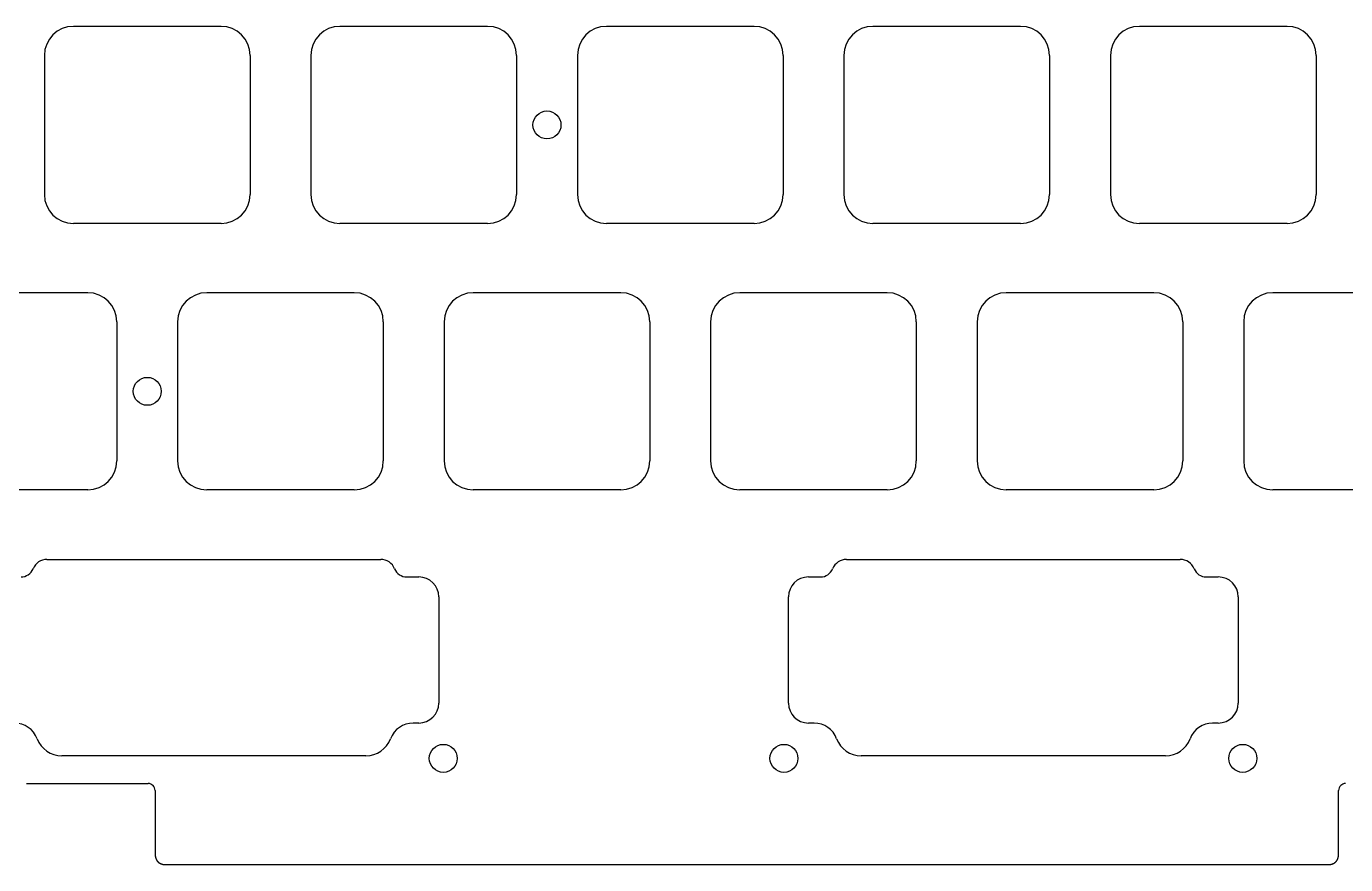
# Model space of a CAD drawing. Header units: millimetres. Extents: x -9 to 276, y -91 to 15.
# Drawn here: x 81.8 to 176.1, y -91 to -31 of the extents above; entities that cross this region are included whole.
import ezdxf

# ---------------------------------------------------------------- set-up
doc = ezdxf.new("R2010")
doc.units = ezdxf.units.MM
doc.layers.add('Edge.Cuts', color=53, linetype='CONTINUOUS', true_color=0xc8a339)

msp = doc.modelspace()

# ---------------------------------------------------------------- linework, layer by layer
at = {"layer": 'Edge.Cuts', "linetype": 'CONTINUOUS'}
for p, q in [((95.7625, -31.05), (85.2125, -31.05)), ((114.8125, -31.05), (104.2625, -31.05)), ((133.8625, -31.05), (123.3125, -31.05)), ((152.9125, -31.05), (142.3625, -31.05)), ((171.9625, -31.05), (161.4125, -31.05)), ((83.1375, -33.125), (83.1375, -43.075)), ((97.8375, -33.125), (97.8375, -43.075)), ((102.1875, -33.125), (102.1875, -43.075)), ((116.8875, -33.125), (116.8875, -43.075)), ((121.2375, -33.125), (121.2375, -43.075)), ((135.9375, -33.125), (135.9375, -43.075)), ((140.2875, -33.125), (140.2875, -43.075)), ((154.9875, -33.125), (154.9875, -43.075)), ((159.3375, -33.125), (159.3375, -43.075)), ((174.0375, -33.125), (174.0375, -43.075)), ((95.7625, -45.15), (85.2125, -45.15)), ((114.8125, -45.15), (104.2625, -45.15)), ((133.8625, -45.15), (123.3125, -45.15)), ((152.9125, -45.15), (142.3625, -45.15)), ((171.9625, -45.15), (161.4125, -45.15)), ((86.2375, -50.1), (75.6875, -50.1)), ((105.2875, -50.1), (94.7375, -50.1)), ((124.3375, -50.1), (113.7875, -50.1)), ((143.3875, -50.1), (132.8375, -50.1)), ((162.4375, -50.1), (151.8875, -50.1)), ((181.4875, -50.1), (170.9375, -50.1)), ((88.3125, -52.175), (88.3125, -62.125)), ((92.6625, -52.175), (92.6625, -62.125)), ((107.3625, -52.175), (107.3625, -62.125)), ((111.7125, -52.175), (111.7125, -62.125)), ((126.4125, -52.175), (126.4125, -62.125)), ((130.7625, -52.175), (130.7625, -62.125)), ((145.4625, -52.175), (145.4625, -62.125)), ((149.8125, -52.175), (149.8125, -62.125)), ((164.5125, -52.175), (164.5125, -62.125)), ((168.8625, -52.175), (168.8625, -62.125)), ((86.2375, -64.2), (75.6875, -64.2)), ((105.2875, -64.2), (94.7375, -64.2)), ((124.3375, -64.2), (113.7875, -64.2)), ((143.3875, -64.2), (132.8375, -64.2)), ((162.4375, -64.2), (151.8875, -64.2)), ((181.4875, -64.2), (170.9375, -64.2)), ((81.849147, -85.199997), (90.550147, -85.199997)), ((91.050147, -85.699997), (91.050147, -90.199997)), ((175.649852, -90.199997), (175.649852, -85.699997)), ((91.050147, -90.199997), (91.050157, -90.205644)), ((91.050157, -90.205644), (91.050187, -90.211271)), ((91.050187, -90.211271), (91.050237, -90.216858)), ((91.050237, -90.216858), (91.050306, -90.222425)), ((91.050306, -90.222425), (91.050396, -90.227953)), ((91.050396, -90.227953), (91.050504, -90.233461)), ((91.050504, -90.233461), (91.050633, -90.23893)), ((91.050633, -90.23893), (91.05078, -90.24438)), ((91.05078, -90.24438), (91.050947, -90.249791)), ((91.050947, -90.249791), (91.051133, -90.255183)), ((91.051133, -90.255183), (91.051338, -90.260537)), ((91.051338, -90.260537), (91.051562, -90.265871)), ((91.051562, -90.265871), (91.051804, -90.271168)), ((91.051804, -90.271168), (91.052066, -90.276445)), ((91.052066, -90.276445), (91.052346, -90.281686)), ((91.052346, -90.281686), (91.052645, -90.286907)), ((91.052645, -90.286907), (91.052962, -90.292092)), ((91.052962, -90.292092), (91.053298, -90.297257)), ((91.053298, -90.297257), (91.053651, -90.302386)), ((91.053651, -90.302386), (91.054023, -90.307497)), ((91.054023, -90.307497), (91.054413, -90.312571)), ((91.054413, -90.312571), (91.054821, -90.317627)), ((91.054821, -90.317627), (91.055247, -90.322647)), ((91.055247, -90.322647), (91.055691, -90.327648)), ((91.055691, -90.327648), (91.056152, -90.332615)), ((91.056152, -90.332615), (91.056632, -90.337563)), ((91.056632, -90.337563), (91.057128, -90.342476)), ((91.057128, -90.342476), (91.057642, -90.347371)), ((91.057642, -90.347371), (91.058173, -90.352231)), ((91.058173, -90.352231), (91.058722, -90.357074)), ((91.058722, -90.357074), (91.059288, -90.361882)), ((91.059288, -90.361882), (91.059871, -90.366672)), ((91.059871, -90.366672), (91.06047, -90.371429)), ((91.06047, -90.371429), (91.061088, -90.376168)), ((91.061088, -90.376168), (91.061721, -90.380874)), ((91.061721, -90.380874), (91.062372, -90.385562)), ((91.062372, -90.385562), (91.063039, -90.390217)), ((91.063039, -90.390217), (91.063723, -90.394854)), ((91.063723, -90.394854), (91.064423, -90.399459)), ((91.064423, -90.399459), (91.065141, -90.404047)), ((91.065141, -90.404047), (91.065873, -90.408602)), ((91.065873, -90.408602), (91.066624, -90.41314)), ((91.066624, -90.41314), (91.067389, -90.417646)), ((91.067389, -90.417646), (91.068171, -90.422135)), ((91.068171, -90.422135), (91.068969, -90.426593)), ((91.068969, -90.426593), (91.069784, -90.431034)), ((91.069784, -90.431034), (91.070613, -90.435443)), ((91.070613, -90.435443), (91.07146, -90.439836)), ((91.07146, -90.439836), (91.072321, -90.444198)), ((91.072321, -90.444198), (91.073199, -90.448543)), ((91.073199, -90.448543), (91.074091, -90.452858)), ((91.074091, -90.452858), (91.075001, -90.457156)), ((91.075001, -90.457156), (91.075924, -90.461425)), ((91.075924, -90.461425), (91.076864, -90.465676)), ((91.076864, -90.465676), (91.077819, -90.469898)), ((91.077819, -90.469898), (91.07879, -90.474104)), ((91.07879, -90.474104), (91.079775, -90.478281)), ((91.079775, -90.478281), (91.080777, -90.482441)), ((91.080777, -90.482441), (91.081792, -90.486572)), ((91.081792, -90.486572), (91.082824, -90.490687)), ((91.082824, -90.490687), (91.083869, -90.494773)), ((91.083869, -90.494773), (91.084931, -90.498844)), ((91.084931, -90.498844), (91.086007, -90.502886)), ((91.086007, -90.502886), (91.087098, -90.506912)), ((91.087098, -90.506912), (91.088203, -90.510911)), ((91.088203, -90.510911), (91.089325, -90.514893)), ((91.089325, -90.514893), (91.090459, -90.518848)), ((91.090459, -90.518848), (91.09161, -90.522788)), ((91.09161, -90.522788), (91.092773, -90.5267)), ((91.092773, -90.5267), (91.093953, -90.530596)), ((175.604724, -90.53488), (175.607094, -90.527139)), ((175.607094, -90.527139), (175.609405, -90.519313)), ((175.609405, -90.519313), (175.611658, -90.511402)), ((175.611658, -90.511402), (175.613853, -90.503405)), ((175.613853, -90.503405), (175.615988, -90.495321)), ((175.615988, -90.495321), (175.618064, -90.487148)), ((175.618064, -90.487148), (175.620079, -90.478887)), ((175.620079, -90.478887), (175.622034, -90.470536)), ((175.622034, -90.470536), (175.623928, -90.462094)), ((175.623928, -90.462094), (175.625761, -90.45356)), ((175.625761, -90.45356), (175.627531, -90.444934)), ((175.627531, -90.444934), (175.629239, -90.436214)), ((175.629239, -90.436214), (175.630884, -90.427399)), ((175.630884, -90.427399), (175.632465, -90.418489)), ((175.632465, -90.418489), (175.633982, -90.409482)), ((175.633982, -90.409482), (175.635434, -90.400377)), ((175.635434, -90.400377), (175.63682, -90.391174)), ((175.63682, -90.391174), (175.638141, -90.381872)), ((175.638141, -90.381872), (175.639395, -90.372469)), ((175.639395, -90.372469), (175.640581, -90.362964)), ((175.640581, -90.362964), (175.6417, -90.353356)), ((175.6417, -90.353356), (175.64275, -90.343645)), ((175.64275, -90.343645), (175.643731, -90.33383)), ((175.643731, -90.33383), (175.644642, -90.323908)), ((175.644642, -90.323908), (175.645482, -90.31388)), ((175.645482, -90.31388), (175.646251, -90.303744)), ((175.646251, -90.303744), (175.646948, -90.293499)), ((175.646948, -90.293499), (175.647571, -90.283144)), ((175.647571, -90.283144), (175.648122, -90.272678)), ((175.648122, -90.272678), (175.648598, -90.2621)), ((175.648598, -90.2621), (175.648998, -90.251408)), ((175.648998, -90.251408), (175.649323, -90.240603)), ((175.649323, -90.240603), (175.649571, -90.229682)), ((175.649571, -90.229682), (175.649742, -90.218644)), ((175.649742, -90.218644), (175.649834, -90.207489)), ((175.649834, -90.207489), (175.649852, -90.199997)), ((91.093953, -90.530596), (91.095146, -90.534466)), ((91.095146, -90.534466), (91.096354, -90.53832)), ((91.096354, -90.53832), (91.097576, -90.542148)), ((91.097576, -90.542148), (91.098813, -90.54596)), ((91.098813, -90.54596), (91.100064, -90.549746)), ((91.100064, -90.549746), (91.10133, -90.553517)), ((91.10133, -90.553517), (91.102608, -90.557262)), ((91.102608, -90.557262), (91.103903, -90.560992)), ((91.103903, -90.560992), (91.10521, -90.564696)), ((91.10521, -90.564696), (91.106532, -90.568385)), ((91.106532, -90.568385), (91.107867, -90.572049)), ((91.107867, -90.572049), (91.109218, -90.575698)), ((91.109218, -90.575698), (91.110581, -90.579322)), ((91.110581, -90.579322), (91.111959, -90.582931)), ((91.111959, -90.582931), (91.11335, -90.586516)), ((91.11335, -90.586516), (91.114757, -90.590085)), ((91.114757, -90.590085), (91.116175, -90.593631)), ((91.116175, -90.593631), (91.117609, -90.597162)), ((91.117609, -90.597162), (91.119055, -90.600669)), ((91.119055, -90.600669), (91.120516, -90.604161)), ((91.120516, -90.604161), (91.12199, -90.60763)), ((91.12199, -90.60763), (91.123479, -90.611084)), ((91.123479, -90.611084), (91.124979, -90.614515)), ((91.124979, -90.614515), (91.126496, -90.617931)), ((91.126496, -90.617931), (91.128024, -90.621324)), ((91.128024, -90.621324), (91.129567, -90.624703)), ((91.129567, -90.624703), (91.131122, -90.62806)), ((91.131122, -90.62806), (91.132692, -90.631401)), ((91.132692, -90.631401), (91.134274, -90.634721)), ((91.134274, -90.634721), (91.135871, -90.638026)), ((91.135871, -90.638026), (91.13748, -90.64131)), ((91.13748, -90.64131), (91.139104, -90.644578)), ((91.139104, -90.644578), (91.14074, -90.647826)), ((91.14074, -90.647826), (91.142391, -90.651059)), ((91.142391, -90.651059), (91.144054, -90.654271)), ((91.144054, -90.654271), (91.145732, -90.657468)), ((91.145732, -90.657468), (91.147421, -90.660645)), ((91.147421, -90.660645), (91.149125, -90.663807)), ((91.149125, -90.663807), (91.150842, -90.666949)), ((91.150842, -90.666949), (91.152573, -90.670076)), ((91.152573, -90.670076), (91.154315, -90.673183)), ((91.154315, -90.673183), (91.156073, -90.676276)), ((91.156073, -90.676276), (91.157842, -90.679349)), ((91.157842, -90.679349), (91.159626, -90.682408)), ((91.159626, -90.682408), (91.161422, -90.685447)), ((91.161422, -90.685447), (91.163233, -90.688472)), ((91.163233, -90.688472), (91.165056, -90.691477)), ((91.165056, -90.691477), (91.166893, -90.694469)), ((91.166893, -90.694469), (91.168742, -90.697441)), ((91.168742, -90.697441), (91.170606, -90.700399)), ((91.170606, -90.700399), (91.172482, -90.703339)), ((91.172482, -90.703339), (91.174372, -90.706264)), ((91.174372, -90.706264), (91.176274, -90.709171)), ((91.176274, -90.709171), (91.178191, -90.712063)), ((91.178191, -90.712063), (91.18012, -90.714938)), ((91.18012, -90.714938), (91.182064, -90.717798)), ((91.182064, -90.717798), (91.184019, -90.720641)), ((91.184019, -90.720641), (91.185989, -90.723469)), ((91.185989, -90.723469), (91.187972, -90.72628)), ((91.187972, -90.72628), (91.189968, -90.729076)), ((91.189968, -90.729076), (91.191977, -90.731856)), ((91.191977, -90.731856), (91.194001, -90.734621)), ((91.194001, -90.734621), (91.196037, -90.737369)), ((91.196037, -90.737369), (91.198087, -90.740103)), ((91.198087, -90.740103), (91.200149, -90.74282)), ((91.200149, -90.74282), (91.202226, -90.745523)), ((91.202226, -90.745523), (91.204316, -90.74821)), ((91.204316, -90.74821), (91.20642, -90.750882)), ((91.20642, -90.750882), (91.208536, -90.753538)), ((91.208536, -90.753538), (91.210667, -90.75618)), ((91.210667, -90.75618), (91.212811, -90.758806)), ((91.212811, -90.758806), (91.214969, -90.761418)), ((91.214969, -90.761418), (91.217139, -90.764014)), ((91.217139, -90.764014), (91.219324, -90.766596)), ((91.219324, -90.766596), (91.221522, -90.769163)), ((91.221522, -90.769163), (91.223735, -90.771715)), ((91.223735, -90.771715), (91.22596, -90.774252)), ((91.22596, -90.774252), (91.2282, -90.776774)), ((91.2282, -90.776774), (91.230453, -90.779282)), ((91.230453, -90.779282), (91.23272, -90.781775)), ((91.23272, -90.781775), (91.235001, -90.784254)), ((91.235001, -90.784254), (91.237295, -90.786718)), ((91.237295, -90.786718), (91.239604, -90.789168)), ((91.239604, -90.789168), (91.241926, -90.791604)), ((91.241926, -90.791604), (91.244263, -90.794025)), ((91.244263, -90.794025), (91.246613, -90.796431)), ((91.246613, -90.796431), (91.248978, -90.798824)), ((91.248978, -90.798824), (91.251356, -90.801202)), ((91.251356, -90.801202), (91.256156, -90.805917)), ((91.256156, -90.805917), (91.261012, -90.810574)), ((91.261012, -90.810574), (91.265926, -90.815176)), ((91.265926, -90.815176), (91.270897, -90.819722)), ((91.270897, -90.819722), (91.275926, -90.824213)), ((91.275926, -90.824213), (91.281013, -90.828649)), ((91.281013, -90.828649), (91.286159, -90.833029)), ((91.286159, -90.833029), (91.291364, -90.837355)), ((91.291364, -90.837355), (91.296629, -90.841627)), ((91.296629, -90.841627), (91.301955, -90.845844)), ((91.301955, -90.845844), (91.30734, -90.850007)), ((91.30734, -90.850007), (91.312787, -90.854116)), ((91.312787, -90.854116), (91.318296, -90.858172)), ((91.318296, -90.858172), (91.323866, -90.862174)), ((91.323866, -90.862174), (91.3295, -90.866122)), ((91.3295, -90.866122), (91.335196, -90.870017)), ((91.335196, -90.870017), (91.340956, -90.873858)), ((91.340956, -90.873858), (91.346781, -90.877647)), ((91.346781, -90.877647), (91.352671, -90.881382)), ((91.352671, -90.881382), (91.358626, -90.885063)), ((91.358626, -90.885063), (91.364647, -90.888692)), ((91.364647, -90.888692), (91.370735, -90.892267)), ((91.370735, -90.892267), (91.376891, -90.895789)), ((91.376891, -90.895789), (91.383115, -90.899258)), ((91.383115, -90.899258), (91.389407, -90.902674)), ((91.389407, -90.902674), (91.395769, -90.906036)), ((91.395769, -90.906036), (91.402201, -90.909344)), ((91.402201, -90.909344), (91.408704, -90.912599)), ((91.408704, -90.912599), (91.415279, -90.915801)), ((91.415279, -90.915801), (91.421926, -90.918948)), ((91.421926, -90.918948), (91.428646, -90.922042)), ((91.428646, -90.922042), (91.435439, -90.925081)), ((91.435439, -90.925081), (91.442308, -90.928066)), ((91.442308, -90.928066), (91.449251, -90.930996)), ((91.449251, -90.930996), (91.456271, -90.933871)), ((91.456271, -90.933871), (91.463367, -90.936692)), ((91.463367, -90.936692), (91.470541, -90.939457)), ((91.470541, -90.939457), (91.477794, -90.942166)), ((91.477794, -90.942166), (91.485126, -90.94482)), ((91.485126, -90.94482), (91.492538, -90.947417)), ((91.492538, -90.947417), (91.500031, -90.949958)), ((91.500031, -90.949958), (91.507606, -90.952442)), ((91.507606, -90.952442), (91.515264, -90.954869)), ((91.515264, -90.954869), (91.523005, -90.957239)), ((91.523005, -90.957239), (91.530831, -90.95955)), ((91.530831, -90.95955), (91.538742, -90.961803)), ((91.538742, -90.961803), (91.546739, -90.963998)), ((91.546739, -90.963998), (91.554823, -90.966133)), ((91.554823, -90.966133), (91.562996, -90.968209)), ((91.562996, -90.968209), (91.571257, -90.970224)), ((91.571257, -90.970224), (91.579608, -90.972179)), ((91.579608, -90.972179), (91.58805, -90.974073)), ((91.58805, -90.974073), (91.596584, -90.975906)), ((91.596584, -90.975906), (91.60521, -90.977676)), ((91.60521, -90.977676), (91.61393, -90.979384)), ((91.61393, -90.979384), (91.622745, -90.981029)), ((91.622745, -90.981029), (91.631655, -90.98261)), ((91.631655, -90.98261), (91.640662, -90.984127)), ((91.640662, -90.984127), (91.649767, -90.985579)), ((91.649767, -90.985579), (91.65897, -90.986965)), ((91.65897, -90.986965), (91.668272, -90.988286)), ((91.668272, -90.988286), (91.677675, -90.98954)), ((91.677675, -90.98954), (91.68718, -90.990726)), ((91.68718, -90.990726), (91.696788, -90.991845)), ((91.696788, -90.991845), (91.706499, -90.992895)), ((91.706499, -90.992895), (91.716314, -90.993876)), ((91.716314, -90.993876), (91.726236, -90.994787)), ((91.726236, -90.994787), (91.736264, -90.995627)), ((91.736264, -90.995627), (91.7464, -90.996396)), ((91.7464, -90.996396), (91.756645, -90.997093)), ((91.756645, -90.997093), (91.767, -90.997716)), ((91.767, -90.997716), (91.777466, -90.998267)), ((91.777466, -90.998267), (91.788044, -90.998743)), ((91.788044, -90.998743), (91.798736, -90.999143)), ((91.798736, -90.999143), (91.809541, -90.999468)), ((91.809541, -90.999468), (91.820462, -90.999716)), ((91.820462, -90.999716), (91.8315, -90.999887)), ((91.8315, -90.999887), (91.842655, -90.999979)), ((91.842655, -90.999979), (91.850147, -90.999997)), ((91.850147, -90.999997), (174.849852, -90.999997)), ((174.849852, -90.999997), (174.855499, -90.999987)), ((174.855499, -90.999987), (174.861126, -90.999957)), ((174.861126, -90.999957), (174.866713, -90.999907)), ((174.866713, -90.999907), (174.87228, -90.999838)), ((174.87228, -90.999838), (174.877808, -90.999748)), ((174.877808, -90.999748), (174.883316, -90.99964)), ((174.883316, -90.99964), (174.888785, -90.999511)), ((174.888785, -90.999511), (174.894235, -90.999364)), ((174.894235, -90.999364), (174.899646, -90.999197)), ((174.899646, -90.999197), (174.905038, -90.999011)), ((174.905038, -90.999011), (174.910392, -90.998806)), ((174.910392, -90.998806), (174.915726, -90.998582)), ((174.915726, -90.998582), (174.921023, -90.99834)), ((174.921023, -90.99834), (174.9263, -90.998078)), ((174.9263, -90.998078), (174.931541, -90.997798)), ((174.931541, -90.997798), (174.936762, -90.997499)), ((174.936762, -90.997499), (174.941947, -90.997182)), ((174.941947, -90.997182), (174.947112, -90.996846)), ((174.947112, -90.996846), (174.952241, -90.996493)), ((174.952241, -90.996493), (174.957352, -90.996121)), ((174.957352, -90.996121), (174.962426, -90.995731)), ((174.962426, -90.995731), (174.967482, -90.995323)), ((174.967482, -90.995323), (174.972502, -90.994897)), ((174.972502, -90.994897), (174.977503, -90.994453)), ((174.977503, -90.994453), (174.98247, -90.993992)), ((174.98247, -90.993992), (174.987418, -90.993512)), ((174.987418, -90.993512), (174.992331, -90.993016)), ((174.992331, -90.993016), (174.997226, -90.992502)), ((174.997226, -90.992502), (175.002086, -90.991971)), ((175.002086, -90.991971), (175.006929, -90.991422)), ((175.006929, -90.991422), (175.011737, -90.990856)), ((175.011737, -90.990856), (175.016527, -90.990273)), ((175.016527, -90.990273), (175.021284, -90.989674)), ((175.021284, -90.989674), (175.026023, -90.989056)), ((175.026023, -90.989056), (175.030729, -90.988423)), ((175.030729, -90.988423), (175.035417, -90.987772)), ((175.035417, -90.987772), (175.040072, -90.987105)), ((175.040072, -90.987105), (175.044709, -90.986421)), ((175.044709, -90.986421), (175.049314, -90.985721)), ((175.049314, -90.985721), (175.053902, -90.985003)), ((175.053902, -90.985003), (175.058457, -90.984271)), ((175.058457, -90.984271), (175.062995, -90.98352)), ((175.062995, -90.98352), (175.067501, -90.982755)), ((175.067501, -90.982755), (175.07199, -90.981973)), ((175.07199, -90.981973), (175.076448, -90.981175)), ((175.076448, -90.981175), (175.080889, -90.98036)), ((175.080889, -90.98036), (175.085298, -90.979531)), ((175.085298, -90.979531), (175.089691, -90.978684)), ((175.089691, -90.978684), (175.094053, -90.977823)), ((175.094053, -90.977823), (175.098398, -90.976945)), ((175.098398, -90.976945), (175.102713, -90.976053)), ((175.102713, -90.976053), (175.107011, -90.975143)), ((175.107011, -90.975143), (175.11128, -90.97422)), ((175.11128, -90.97422), (175.115531, -90.97328)), ((175.115531, -90.97328), (175.119753, -90.972325)), ((175.119753, -90.972325), (175.123959, -90.971354)), ((175.123959, -90.971354), (175.128136, -90.970369)), ((175.128136, -90.970369), (175.132296, -90.969367)), ((175.132296, -90.969367), (175.136427, -90.968352)), ((175.136427, -90.968352), (175.140542, -90.96732)), ((175.140542, -90.96732), (175.144628, -90.966275)), ((175.144628, -90.966275), (175.148699, -90.965213)), ((175.148699, -90.965213), (175.152741, -90.964137)), ((175.152741, -90.964137), (175.156767, -90.963046)), ((175.156767, -90.963046), (175.160766, -90.961941)), ((175.160766, -90.961941), (175.164748, -90.960819)), ((175.164748, -90.960819), (175.168703, -90.959685)), ((175.168703, -90.959685), (175.172643, -90.958534)), ((175.172643, -90.958534), (175.176555, -90.957371)), ((175.176555, -90.957371), (175.180451, -90.956191)), ((175.180451, -90.956191), (175.184321, -90.954998)), ((175.184321, -90.954998), (175.188175, -90.95379)), ((175.188175, -90.95379), (175.192003, -90.952568)), ((175.192003, -90.952568), (175.195815, -90.951331)), ((175.195815, -90.951331), (175.199601, -90.95008)), ((175.199601, -90.95008), (175.203372, -90.948814)), ((175.203372, -90.948814), (175.207117, -90.947536)), ((175.207117, -90.947536), (175.210847, -90.946241)), ((175.210847, -90.946241), (175.214551, -90.944934)), ((175.214551, -90.944934), (175.21824, -90.943612)), ((175.21824, -90.943612), (175.221904, -90.942277)), ((175.221904, -90.942277), (175.225553, -90.940926)), ((175.225553, -90.940926), (175.229177, -90.939563)), ((175.229177, -90.939563), (175.232786, -90.938185)), ((175.232786, -90.938185), (175.236371, -90.936794)), ((175.236371, -90.936794), (175.23994, -90.935387)), ((175.23994, -90.935387), (175.243486, -90.933969)), ((175.243486, -90.933969), (175.247017, -90.932535)), ((175.247017, -90.932535), (175.250524, -90.931089)), ((175.250524, -90.931089), (175.254016, -90.929628)), ((175.254016, -90.929628), (175.257485, -90.928154)), ((175.257485, -90.928154), (175.260939, -90.926665)), ((175.260939, -90.926665), (175.26437, -90.925165)), ((175.26437, -90.925165), (175.267786, -90.923648)), ((175.267786, -90.923648), (175.271179, -90.92212)), ((175.271179, -90.92212), (175.274558, -90.920577)), ((175.274558, -90.920577), (175.277915, -90.919022)), ((175.277915, -90.919022), (175.281256, -90.917452)), ((175.281256, -90.917452), (175.284576, -90.91587)), ((175.284576, -90.91587), (175.287881, -90.914273)), ((175.287881, -90.914273), (175.291165, -90.912664)), ((175.291165, -90.912664), (175.294433, -90.91104)), ((175.294433, -90.91104), (175.297681, -90.909404)), ((175.297681, -90.909404), (175.300914, -90.907753)), ((175.300914, -90.907753), (175.304126, -90.90609)), ((175.304126, -90.90609), (175.307323, -90.904412)), ((175.307323, -90.904412), (175.3105, -90.902723)), ((175.3105, -90.902723), (175.313662, -90.901019)), ((175.313662, -90.901019), (175.316804, -90.899302)), ((175.316804, -90.899302), (175.319931, -90.897571)), ((175.319931, -90.897571), (175.323038, -90.895829)), ((175.323038, -90.895829), (175.326131, -90.894071)), ((175.326131, -90.894071), (175.329204, -90.892302)), ((175.329204, -90.892302), (175.332263, -90.890518)), ((175.332263, -90.890518), (175.335302, -90.888722)), ((175.335302, -90.888722), (175.338327, -90.886911)), ((175.338327, -90.886911), (175.341332, -90.885088)), ((175.341332, -90.885088), (175.344324, -90.883251)), ((175.344324, -90.883251), (175.347296, -90.881402)), ((175.347296, -90.881402), (175.350254, -90.879538)), ((175.350254, -90.879538), (175.353194, -90.877662)), ((175.353194, -90.877662), (175.356119, -90.875772)), ((175.356119, -90.875772), (175.359026, -90.87387)), ((175.359026, -90.87387), (175.361918, -90.871953)), ((175.361918, -90.871953), (175.364793, -90.870024)), ((175.364793, -90.870024), (175.367653, -90.86808)), ((175.367653, -90.86808), (175.370496, -90.866125)), ((175.370496, -90.866125), (175.373324, -90.864155)), ((175.373324, -90.864155), (175.376135, -90.862172)), ((175.376135, -90.862172), (175.378931, -90.860176)), ((175.378931, -90.860176), (175.381711, -90.858167)), ((175.381711, -90.858167), (175.384476, -90.856143)), ((175.384476, -90.856143), (175.387224, -90.854107)), ((175.387224, -90.854107), (175.389958, -90.852057)), ((175.389958, -90.852057), (175.392675, -90.849995)), ((175.392675, -90.849995), (175.395378, -90.847918)), ((175.395378, -90.847918), (175.398065, -90.845828)), ((175.398065, -90.845828), (175.400737, -90.843724)), ((175.400737, -90.843724), (175.403393, -90.841608)), ((175.403393, -90.841608), (175.406035, -90.839477)), ((175.406035, -90.839477), (175.408661, -90.837333)), ((175.408661, -90.837333), (175.411273, -90.835175)), ((175.411273, -90.835175), (175.413869, -90.833005)), ((175.413869, -90.833005), (175.416451, -90.83082)), ((175.416451, -90.83082), (175.419018, -90.828622)), ((175.419018, -90.828622), (175.42157, -90.826409)), ((175.42157, -90.826409), (175.424107, -90.824184)), ((175.424107, -90.824184), (175.426629, -90.821944)), ((175.426629, -90.821944), (175.429137, -90.819691)), ((175.429137, -90.819691), (175.43163, -90.817424)), ((175.43163, -90.817424), (175.434109, -90.815143)), ((175.434109, -90.815143), (175.436573, -90.812849)), ((175.436573, -90.812849), (175.439023, -90.81054)), ((175.439023, -90.81054), (175.441459, -90.808218)), ((175.441459, -90.808218), (175.44388, -90.805881)), ((175.44388, -90.805881), (175.446286, -90.803531)), ((175.446286, -90.803531), (175.448679, -90.801166)), ((175.448679, -90.801166), (175.451057, -90.798788)), ((175.451057, -90.798788), (175.455772, -90.793988)), ((175.455772, -90.793988), (175.460429, -90.789132)), ((175.460429, -90.789132), (175.465031, -90.784218)), ((175.465031, -90.784218), (175.469577, -90.779247)), ((175.469577, -90.779247), (175.474068, -90.774218)), ((175.474068, -90.774218), (175.478504, -90.769131)), ((175.478504, -90.769131), (175.482884, -90.763985)), ((175.482884, -90.763985), (175.48721, -90.75878)), ((175.48721, -90.75878), (175.491482, -90.753515)), ((175.491482, -90.753515), (175.495699, -90.748189)), ((175.495699, -90.748189), (175.499862, -90.742804)), ((175.499862, -90.742804), (175.503971, -90.737357)), ((175.503971, -90.737357), (175.508027, -90.731848)), ((175.508027, -90.731848), (175.512029, -90.726278)), ((175.512029, -90.726278), (175.515977, -90.720644)), ((175.515977, -90.720644), (175.519872, -90.714948)), ((175.519872, -90.714948), (175.523713, -90.709188)), ((175.523713, -90.709188), (175.527502, -90.703363)), ((175.527502, -90.703363), (175.531237, -90.697473)), ((175.531237, -90.697473), (175.534918, -90.691518)), ((175.534918, -90.691518), (175.538547, -90.685497)), ((175.538547, -90.685497), (175.542122, -90.679409)), ((175.542122, -90.679409), (175.545644, -90.673253)), ((175.545644, -90.673253), (175.549113, -90.667029)), ((175.549113, -90.667029), (175.552529, -90.660737)), ((175.552529, -90.660737), (175.555891, -90.654375)), ((175.555891, -90.654375), (175.559199, -90.647943)), ((175.559199, -90.647943), (175.562454, -90.64144)), ((175.562454, -90.64144), (175.565656, -90.634865)), ((175.565656, -90.634865), (175.568803, -90.628218)), ((175.568803, -90.628218), (175.571897, -90.621498)), ((175.571897, -90.621498), (175.574936, -90.614705)), ((175.574936, -90.614705), (175.577921, -90.607836)), ((175.577921, -90.607836), (175.580851, -90.600893)), ((175.580851, -90.600893), (175.583726, -90.593873)), ((175.583726, -90.593873), (175.586547, -90.586777)), ((175.586547, -90.586777), (175.589312, -90.579603)), ((175.589312, -90.579603), (175.592021, -90.57235)), ((175.592021, -90.57235), (175.594675, -90.565018)), ((175.594675, -90.565018), (175.597272, -90.557606)), ((175.597272, -90.557606), (175.599813, -90.550113)), ((175.599813, -90.550113), (175.602297, -90.542538)), ((175.602297, -90.542538), (175.604724, -90.53488))]:
    msp.add_line(p, q, dxfattribs=at)
at = {"layer": 'Edge.Cuts', "linetype": 'Continuous'}
for p, q in [((83.32218, -69.1724), (107.17742, -69.1724)), ((140.47218, -69.1724), (164.32742, -69.1724)), ((109.03463, -70.42456), (109.90024, -70.42456)), ((137.74936, -70.42456), (138.61497, -70.42456)), ((166.18463, -70.42456), (167.05024, -70.42456)), ((111.32524, -71.84956), (111.32524, -79.45044)), ((136.32436, -79.45044), (136.32436, -71.84956)), ((168.47524, -71.84956), (168.47524, -79.45044)), ((109.90024, -80.87544), (109.4962, -80.87544)), ((138.1534, -80.87544), (137.74936, -80.87544)), ((167.05024, -80.87544), (166.6462, -80.87544)), ((106.1253, -83.21191), (84.3743, -83.21191)), ((163.2753, -83.21191), (141.5243, -83.21191))]:
    msp.add_line(p, q, dxfattribs=at)
at = {"layer": 'Edge.Cuts'}
for centre in [(119.0625, -38.1), (90.4875, -57.15), (111.65, -83.4), (136, -83.4), (168.8, -83.4)]:
    msp.add_circle(centre, 1, dxfattribs=at)
for centre, radius, start, end in [((85.2125, -33.125), 2.075, 90, 180), ((95.7625, -33.125), 2.075, 0, 90), ((104.2625, -33.125), 2.075, 90, 180), ((114.8125, -33.125), 2.075, 0, 90), ((123.3125, -33.125), 2.075, 90, 180), ((133.8625, -33.125), 2.075, 0, 90), ((142.3625, -33.125), 2.075, 90, 180), ((152.9125, -33.125), 2.075, 0, 90), ((161.4125, -33.125), 2.075, 90, 180), ((171.9625, -33.125), 2.075, 0, 90), ((85.2125, -43.075), 2.075, -180, -90), ((95.7625, -43.075), 2.075, -90, 0), ((104.2625, -43.075), 2.075, -180, -90), ((114.8125, -43.075), 2.075, -90, 0), ((123.3125, -43.075), 2.075, -180, -90), ((133.8625, -43.075), 2.075, -90, 0), ((142.3625, -43.075), 2.075, -180, -90), ((152.9125, -43.075), 2.075, -90, 0), ((161.4125, -43.075), 2.075, -180, -90), ((171.9625, -43.075), 2.075, -90, 0), ((86.2375, -52.175), 2.075, 0, 90), ((94.7375, -52.175), 2.075, 90, 180), ((105.2875, -52.175), 2.075, 0, 90), ((113.7875, -52.175), 2.075, 90, 180), ((124.3375, -52.175), 2.075, 0, 90), ((132.8375, -52.175), 2.075, 90, 180), ((143.3875, -52.175), 2.075, 0, 90), ((151.8875, -52.175), 2.075, 90, 180), ((162.4375, -52.175), 2.075, 0, 90), ((170.9375, -52.175), 2.075, 90, 180), ((86.2375, -62.125), 2.075, -90, 0), ((94.7375, -62.125), 2.075, -180, -90), ((105.2875, -62.125), 2.075, -90, 0), ((113.7875, -62.125), 2.075, -180, -90), ((124.3375, -62.125), 2.075, -90, 0), ((132.8375, -62.125), 2.075, -180, -90), ((143.3875, -62.125), 2.075, -90, 0), ((151.8875, -62.125), 2.075, -180, -90), ((162.4375, -62.125), 2.075, -90, 0), ((170.9375, -62.125), 2.075, -180, -90), ((83.3222, -70.2474), 1.075006, 90.00106597, 157.97610066), ((107.1774, -70.2474), 1.075, 22.02389934, 89.99893403), ((140.4722, -70.2474), 1.075006, 90.00106597, 157.97610066), ((164.3274, -70.2474), 1.075, 22.02389934, 89.99893403), ((81.46497, -69.49615), 0.928411, 270, 337.97729805), ((109.0346, -69.4961), 0.92846, 202.02625676, 270.00185132), ((109.90024, -71.84956), 1.425, 0, 90), ((137.74936, -71.84956), 1.425, 90, 180), ((138.61497, -69.49615), 0.928411, 270, 337.97729805), ((166.1846, -69.4961), 0.92846, 202.02625676, 270.00185132), ((167.05024, -71.84956), 1.425, 0, 90), ((109.9002, -79.4504), 1.42504, 270.00160826, 359.99839174), ((137.74936, -79.45044), 1.425, 180, 270), ((167.0502, -79.4504), 1.42504, 270.00160826, 359.99839174), ((81.00341, -82.60037), 1.72493, 20.54597615, 90.00033216), ((109.4962, -82.6004), 1.724938, 90, 159.45340178), ((138.15341, -82.60037), 1.72493, 20.54597615, 90.00033216), ((166.6462, -82.6004), 1.724938, 90, 159.45340178), ((84.37431, -81.33696), 1.87495, 200.54592343, 269.99969441), ((106.1253, -81.337), 1.874943, 270, 339.45493501), ((141.52431, -81.33696), 1.87495, 200.54592343, 269.99969441), ((163.2753, -81.337), 1.874943, 270, 339.45493501), ((90.550179, -85.699985), 0.499988, -0.00137519, 90.00366702), ((176.149779, -85.699985), 0.499927, -270.00836538, -179.9986247)]:
    msp.add_arc(centre, radius, start, end, dxfattribs=at)

doc.saveas('drawing.dxf')
